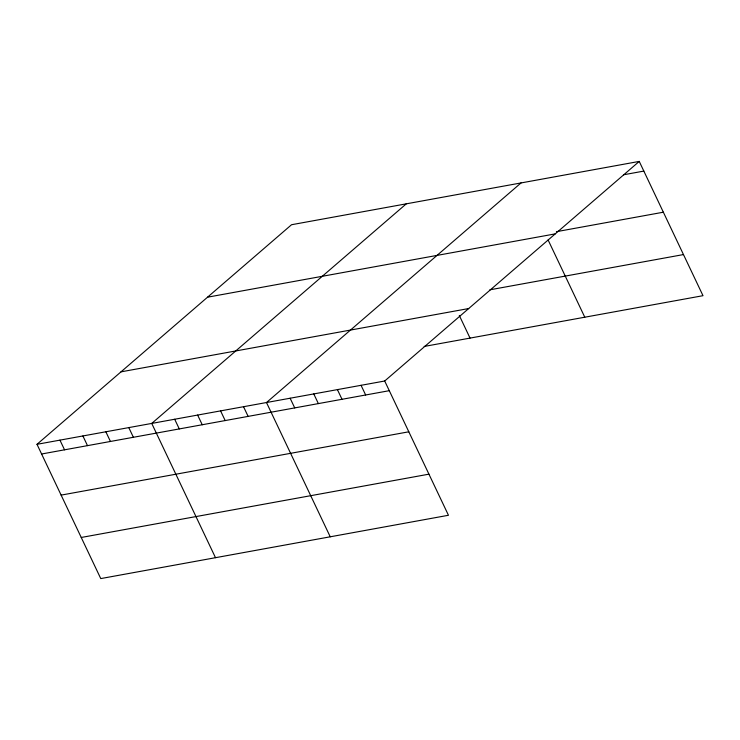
<?xml version="1.0" encoding="UTF-8"?>
<svg xmlns="http://www.w3.org/2000/svg" width="740" height="740" viewBox="0 0 740 740"><rect width="100%" height="100%" fill="white"/><g stroke="black" fill="none" stroke-linecap="round" stroke-linejoin="round"><path stroke-width="1.11" d="M639.24 161.412L384.698 381.007L448.459 515.271L100.76 578.587L37 444.315L291.542 224.729L639.24 161.412L703 295.686L424.15 346.459M406.288 203.833L151.737 423.428L215.497 557.692M521.025 182.937L266.483 402.532L330.234 536.805M623.57 174.779L643.837 171.088M556.406 231.685L663.364 212.204M207.542 297.193L555.24 233.877M489.862 289.821L683.473 254.569M120.999 371.85L468.697 308.543M37 444.315L384.698 381.007M41.597 453.999L389.296 390.683M61.115 495.115L408.813 431.799M81.233 537.471L428.932 474.164M548.09 239.936L584.785 317.21M459.309 315.49L470.039 338.097M361.055 385.309L365.653 394.993M337.412 389.619L342.01 399.295M313.769 393.921L318.367 403.596M290.126 398.231L294.724 407.907M243.534 406.713L248.131 416.389M220.585 410.885L225.182 420.57M197.636 415.066L202.233 424.751M174.686 419.247L179.284 428.923M128.797 427.6L133.385 437.285M105.848 431.781L110.445 441.466M82.899 435.962L87.496 445.637M59.949 440.143L64.547 449.818"/></g></svg>
